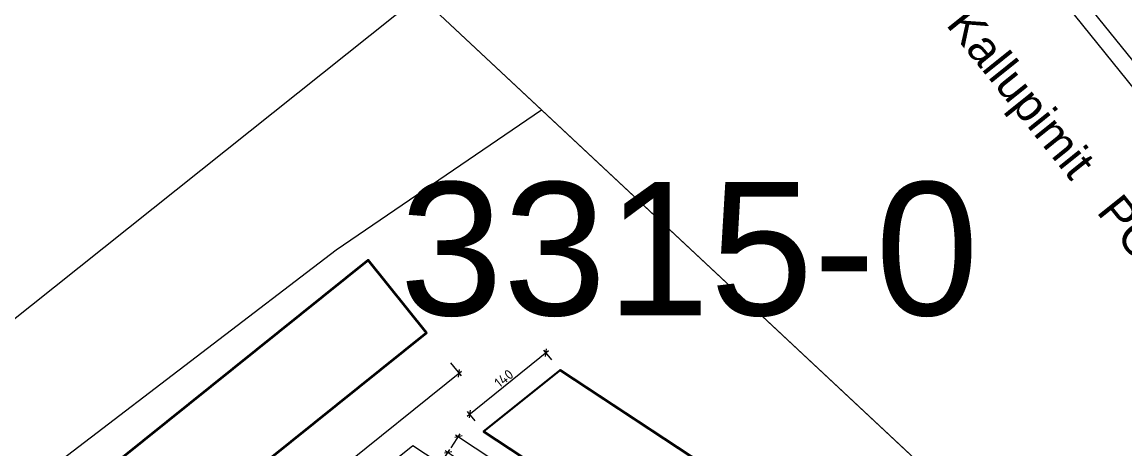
# Model space of a CAD drawing. Header units: metres. Extents: x 7511864 to 7512702, y 4691584 to 4692636.
# Drawn here: x 7511978.05 to 7511994.62, y 4692350.16 to 4692356.57 of the extents above; entities that cross this region are included whole.
import ezdxf

# ---------------------------------------------------------------- set-up
doc = ezdxf.new("R2010")
doc.units = ezdxf.units.M
doc.header["$PDMODE"] = 32
doc.header["$PDSIZE"] = 0.75
doc.layers.get('0').update_dxf_attribs({"lineweight": 0})
doc.layers.get('Defpoints').update_dxf_attribs({"lineweight": 0})
for name, color, linetype, lineweight in [('A - Pllaka Perdhes kolollt v2', 1, 'Continuous', 0), ('lifti project', 4, 'Continuous', 0), ('Nr Parceles Baze', 7, 'Continuous', 0), ('parcela', 7, 'Continuous', 0), ('Parcela Fqinje', 251, 'Continuous', 0)]:
    doc.layers.add(name, color=color, linetype=linetype, lineweight=lineweight)
doc.styles.add('K.B', font='isocpeur.ttf')
doc.styles.get("Standard").update_dxf_attribs({"font": 'arial.ttf'})
doc.dimstyles.new('FT 1_50', dxfattribs={"dimtxt": 15, "dimasz": 8, "dimexe": 5, "dimexo": 20, "dimgap": 2, "dimtad": 1, "dimdec": 0, "dimtxsty": 'K.B', "dimblk": 'OBLIQUE', "dimcen": 2.5, "dimdle": 5, "dimclrd": 256, "dimclre": 256, "dimclrt": 256, "dimadec": 0, "dimazin": 0, "dimtfac": 1, "dimtdec": 0, "dimtmove": 0, "dimatfit": 3, "dimldrblk": 'ARCHTICK', "dimfxl": 20, "dimfxlon": 1, "dimarcsym": 0})

# ---------------------------------------------------------------- blocks, each defined once
blk = doc.blocks.new('_Oblique')
at = {"color": 0, "linetype": 'ByBlock', "lineweight": -2}
blk.add_line((-0.5, -0.5), (0.5, 0.5), dxfattribs=at)
blk = doc.blocks.new('*D140')
at = {"lineweight": -2, "transparency": 16777216}
for p, q in [((1521.3, 3347.7), (1546.3, 3347.7)), ((1541.3, 617.8), (1541.3, 3352.7)), ((1521.3, 622.8), (1546.3, 622.8))]:
    blk.add_line(p, q, dxfattribs=at)
at = {"layer": 'Defpoints', "color": 0, "transparency": 16777216}
for p in [(1390.5, 3347.7), (1541.3, 3347.7), (1390.5, 622.8)]:
    blk.add_point(p, dxfattribs=at)
at = {"lineweight": -2, "transparency": 16777216, "xscale": 8, "yscale": 8, "zscale": 8}
for p, rotation in [((1541.3, 3347.7), 90), ((1541.3, 622.8), 270)]:
    blk.add_blockref('_Oblique', p, dxfattribs=dict(at, rotation=rotation))
at = {"transparency": 16777216, "insert": (1531.8, 1985.2), "char_height": 15, "attachment_point": 5, "rotation": 90, "style": 'K.B'}
blk.add_mtext('2725', dxfattribs=at)
blk = doc.blocks.new('_ArchTick')
at = {"color": 0, "linetype": 'ByBlock', "const_width": 0.15}
blk.add_lwpolyline([(-0.5, -0.5), (0.5, 0.5)], dxfattribs=at)
blk = doc.blocks.new('*D142')
at = {"lineweight": -2, "transparency": 16777216}
for p, q in [((1619, 3259), (1793.5, 3315.2)), ((1791.3, 3305.6), (1787.2, 3318.4)), ((1626.3, 3252.4), (1622.2, 3265.3))]:
    blk.add_line(p, q, dxfattribs=at)
at = {"layer": 'Defpoints', "color": 0, "lineweight": 5, "transparency": 16777216}
for p in [(1788.7, 3313.7), (1797.5, 3286.6), (1632.5, 3233.4)]:
    blk.add_point(p, dxfattribs=at)
at = {"lineweight": -2, "transparency": 16777216, "xscale": 8, "yscale": 8, "zscale": 8}
for p, rotation in [((1788.7, 3313.7), 17.86897900778243), ((1623.7, 3260.5), 197.8689790077824)]:
    blk.add_blockref('_Oblique', p, dxfattribs=dict(at, rotation=rotation))
at = {"transparency": 16777216, "insert": (1703.3, 3296.1), "char_height": 15, "attachment_point": 5, "rotation": 17.869, "style": 'K.B'}
blk.add_mtext('173', dxfattribs=at)
blk = doc.blocks.new('*D144')
at = {"lineweight": -2, "transparency": 16777216}
for p, q in [((1610.3, 3285.9), (4479.2, 4210.9)), ((4480.6, 4190.3), (4472.9, 4214.1)), ((1621.2, 3268.4), (1613.5, 3292.2))]:
    blk.add_line(p, q, dxfattribs=at)
at = {"layer": 'Defpoints', "color": 0, "lineweight": 5, "transparency": 16777216}
for p in [(4474.5, 4209.3), (4491.9, 4155.3), (1632.5, 3233.4)]:
    blk.add_point(p, dxfattribs=at)
at = {"lineweight": -2, "transparency": 16777216, "xscale": 8, "yscale": 8, "zscale": 8}
for p, rotation in [((4474.5, 4209.3), 17.86897900778239), ((1615, 3287.5), 197.8689790077824)]:
    blk.add_blockref('_Oblique', p, dxfattribs=dict(at, rotation=rotation))
at = {"transparency": 16777216, "insert": (3041.8, 3757.5), "char_height": 15, "attachment_point": 5, "rotation": 17.869, "style": 'K.B'}
blk.add_mtext('3004', dxfattribs=at)
blk = doc.blocks.new('*D153')
at = {"lineweight": -2, "transparency": 16777216}
for p, q in [((1612.5, 3469.1), (1594, 3469.1)), ((1599, 3317), (1599, 3474.1)), ((1612.5, 3322), (1594, 3322))]:
    blk.add_line(p, q, dxfattribs=at)
at = {"layer": 'Defpoints', "color": 0, "lineweight": 5, "transparency": 16777216}
for p in [(1599, 3469.1), (1632.5, 3469.1), (1632.5, 3322)]:
    blk.add_point(p, dxfattribs=at)
at = {"lineweight": -2, "transparency": 16777216, "xscale": 8, "yscale": 8, "zscale": 8}
for p, rotation in [((1599, 3469.1), 90), ((1599, 3322), 270)]:
    blk.add_blockref('_Oblique', p, dxfattribs=dict(at, rotation=rotation))
at = {"lineweight": -3, "transparency": 16777216, "insert": (1589.5, 3395.5), "char_height": 15, "attachment_point": 5, "rotation": 90, "style": 'K.B'}
blk.add_mtext('140', dxfattribs=at)
blk = doc.blocks.new('A$C112c8b24')
for p, q in [((5945, 4205), (0, 4205)), ((5920, 4180), (125, 4180))]:
    blk.add_line(p, q)
at = {"lineweight": 40}
for p, q in [((1094.8, 3243.2), (3885.4, 4142.8)), ((1094.8, 3096.1), (3928.4, 4009.6))]:
    blk.add_line(p, q, dxfattribs=at)
at = {"lineweight": 30}
blk.add_lwpolyline([(3885.4, 4142.8), (3928.4, 4009.6), (1094.8, 3096.1), (1094.8, 3243.2), (3885.4, 4142.8)], dxfattribs=at)
at = {"lineweight": 35}
blk.add_lwpolyline([(925.6, 396.9), (925.6, 3121.7), (785.6, 3121.7), (785.6, 396.9), (925.6, 396.9)], dxfattribs=at)
at = {"insert": (314.9, 4069.1), "char_height": 50, "width": 2994.835, "attachment_point": 1}
blk.add_mtext('Plani i Pozicionimit dhe Kallupimit   POS -400 ,POS -300 , {\\fArial|b0|i0|c186|p34;P=1:5}0 ', dxfattribs=at)
for p2, distance, picture, middle in [((3954.2, 3929.4), 56.8, '*D144', (2504.2, 3531.5)), ((1259.8, 3060.7), 28.5, '*D142', (1165.6, 3070.2))]:
    dim = blk.add_aligned_dim(p1=(1094.8, 3007.5), p2=p2, distance=distance, dimstyle='FT 1_50')
    dim.commit()
    dim.dimension.update_dxf_attribs({"geometry": picture, "text_midpoint": middle, "insert": (-537.7, -225.9)})
at = {"lineweight": -3}
dim = blk.add_aligned_dim(p1=(1094.8, 3096.1), p2=(1094.8, 3243.2), distance=33.5, text='140', dimstyle='FT 1_50', dxfattribs=at)
dim.commit()
dim.dimension.update_dxf_attribs({"geometry": '*D153', "text_midpoint": (1051.8, 3169.6), "insert": (-537.7, -225.9)})
dim = blk.add_linear_dim(base=(1003.6, 3121.7), p1=(852.8, 396.9), p2=(852.8, 3121.7), angle=90, dimstyle='FT 1_50')
dim.commit()
dim.dimension.update_dxf_attribs({"geometry": '*D140', "text_midpoint": (994.1, 1759.3), "insert": (-537.7, -225.9)})

msp = doc.modelspace()

# ---------------------------------------------------------------- linework, layer by layer
at = {"layer": 'A - Pllaka Perdhes kolollt v2', "color": 6, "linetype": 'Continuous', "flags": 128}
msp.add_lwpolyline([(7511962.148, 4692332.72), (7511983.924, 4692350.21), (7512010.852, 4692332.48), (7511997.159, 4692311.683), (7511985.928, 4692319.078, 0.325552), (7511980.283, 4692318.811), (7511976.049, 4692315.411)], format="xyb", close=True, dxfattribs=at)
at = {"layer": 'parcela'}
msp.add_lwpolyline([(7512014.001, 4692331.061), (7512007.601, 4692322.736), (7511996.728, 4692308.593), (7511996.478, 4692308.808), (7511984.225, 4692318.67), (7511979.511, 4692314.209), (7511960.838, 4692336.459), (7511966.627, 4692340.808), (7511982.769, 4692353.148), (7511985.853, 4692355.253), (7512004.361, 4692337.945), (7512007.31, 4692335.187), (7512013.22, 4692331.467), (7512014.001, 4692331.061)], dxfattribs=at)
at = {"layer": 'Parcela Fqinje', "flags": 128}
for points in [[(7512121.209, 4692304.743), (7512099.37, 4692321.114), (7512090.4, 4692328.334), (7512084.23, 4692331.224), (7512078.21, 4692330.164), (7512066.38, 4692329.075), (7512056.28, 4692327.065), (7512044.93, 4692326.926), (7512038.19, 4692326.936), (7512031.28, 4692327.606), (7512025.23, 4692326.976), (7512017.28, 4692329.357), (7512013.22, 4692331.467), (7512007.31, 4692335.187), (7511984.021, 4692356.967), (7511973.491, 4692368.387), (7511969.121, 4692372.097), (7511958.422, 4692378.737), (7511952.79, 4692386.36), (7511951.692, 4692387.847), (7511942.993, 4692405.116), (7511934.243, 4692423.576)], [(7511937.962, 4692322.418), (7511950.248, 4692331.332), (7511962.497, 4692339.88), (7511968.34, 4692344.458), (7511984.021, 4692356.967), (7511985.853, 4692355.253)]]:
    msp.add_lwpolyline(points, dxfattribs=at)

# ---------------------------------------------------------------- block references
at = {"layer": 'lifti project', "xscale": 0.01, "yscale": 0.01, "zscale": 0.01, "rotation": 308.7703677864264}
msp.add_blockref('A$C112c8b24', (7511953.991, 4692339.569), dxfattribs=at)

# ---------------------------------------------------------------- texts
at = {"layer": 'Nr Parceles Baze'}
msp.add_text('3315-0', height=2, dxfattribs=at).set_placement((7511983.722, 4692352.165))

doc.saveas('drawing.dxf')
